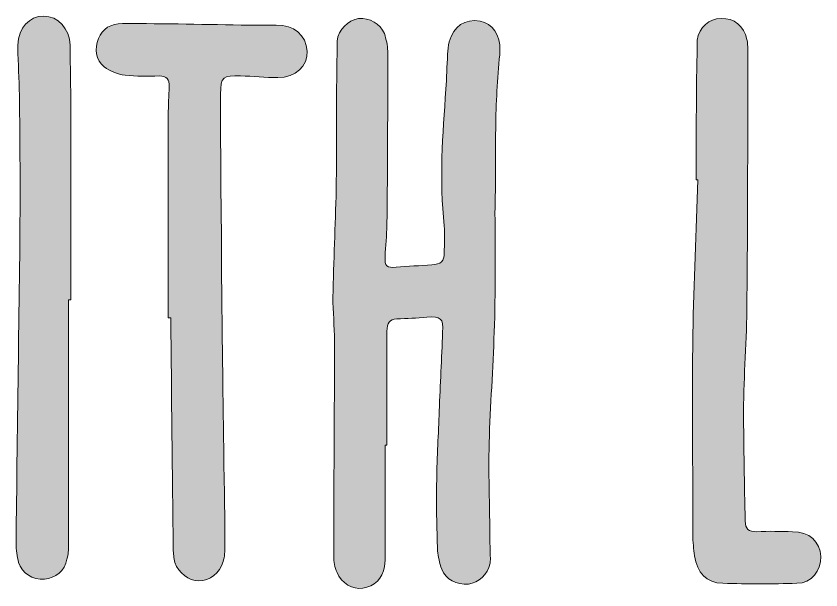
# Model space of a CAD drawing. Header units: inches. Extents: x 72 to 1008, y -925 to -156.
# Drawn here: x 378.9 to 599.8, y -923 to -765.5 of the extents above; entities that cross this region are included whole.
import ezdxf

# ---------------------------------------------------------------- set-up
doc = ezdxf.new("R2010")
doc.units = ezdxf.units.IN
doc.header["$MEASUREMENT"] = 0
doc.layers.add('Layer 1', color=7, linetype='Continuous')

# ---------------------------------------------------------------- blocks, each defined once
blk = doc.blocks.new('block 2')
at = {"layer": 'Layer 1', "true_color": 0xffffff}
h = blk.add_hatch(color=7, dxfattribs=at)
h.dxf.hatch_style = 2
edge = h.paths.add_edge_path()
edge.add_spline(control_points=[(386.41, -765.53), (382.53, -765.53), (379.57, -768.72), (379.34, -773.51), (379.34, -774.43), (379.34, -775.11), (379.34, -775.8), (379.57, -780.13), (379.79, -784.47), (379.79, -788.81), (380.02, -805.01), (380.02, -821.22), (379.79, -837.43), (379.57, -854.32), (379.34, -871.21), (379.11, -888.1), (379.11, -895.63), (378.88, -902.94), (378.88, -910.24), (378.88, -912.07), (379.11, -913.89), (379.57, -915.49), (380.48, -918.46), (383.44, -920.28), (386.64, -920.06), (389.61, -919.83), (392.35, -917.77), (392.8, -914.58), (393.26, -913.21), (393.26, -912.07), (393.26, -910.7), (393.26, -902.25), (393.26, -894.03), (393.26, -885.59), (393.26, -871.44), (393.26, -857.28), (393.26, -843.36), (393.49, -843.36), (393.72, -843.36), (393.94, -843.36), (393.94, -826.7), (393.94, -810.04), (393.94, -793.37), (393.94, -786.75), (393.72, -780.13), (393.72, -773.51), (393.49, -768.95), (390.52, -765.53), (386.41, -765.53)], knot_values=[0, 0, 0, 0, 1, 1, 1, 2, 2, 2, 3, 3, 3, 4, 4, 4, 5, 5, 5, 6, 6, 6, 7, 7, 7, 8, 8, 8, 9, 9, 9, 10, 10, 10, 11, 11, 11, 12, 12, 12, 13, 13, 13, 14, 14, 14, 15, 15, 15, 16, 16, 16, 16], degree=3, periodic=1)
h = blk.add_hatch(color=7, dxfattribs=at)
h.dxf.hatch_style = 2
edge = h.paths.add_edge_path()
edge.add_spline(control_points=[(506.25, -766.89), (502.14, -766.21), (498.94, -768.27), (497.8, -772.6), (497.57, -773.74), (497.35, -774.88), (497.35, -776.02), (497.12, -779.22), (497.12, -782.42), (496.89, -785.61), (495.98, -798.17), (495.06, -810.49), (496.43, -823.05), (496.66, -825.56), (496.43, -828.07), (496.43, -830.58), (496.43, -832.63), (495.52, -833.77), (493.01, -833.77), (489.81, -834), (486.39, -834.23), (483.19, -834.46), (480.68, -834.69), (480, -834.23), (480.23, -831.49), (480.23, -828.75), (480.68, -825.79), (480.68, -822.82), (480.91, -806.84), (480.91, -791.09), (480.91, -775.11), (480.91, -773.51), (480.46, -771.92), (480, -770.32), (478.86, -767.58), (475.89, -765.98), (472.92, -766.21), (469.96, -766.67), (467.44, -769.18), (466.99, -772.37), (466.99, -773.51), (466.99, -774.66), (466.99, -775.8), (466.76, -788.35), (466.99, -800.68), (466.76, -813.23), (466.53, -823.05), (466.07, -832.86), (465.85, -842.68), (465.85, -846.56), (466.3, -850.66), (466.3, -854.77), (466.3, -874.4), (466.07, -894.26), (466.07, -913.89), (466.07, -915.26), (466.3, -916.86), (466.99, -918.23), (468.13, -921.2), (471.33, -923.02), (474.06, -922.57), (477.26, -922.11), (479.54, -919.83), (480, -916.63), (480.23, -915.49), (480.23, -914.12), (480.23, -912.98), (480.23, -903.16), (480.23, -893.12), (480.23, -883.31), (480.46, -883.31), (480.46, -883.31), (480.68, -883.31), (480.68, -872.81), (480.68, -862.53), (480.68, -852.04), (480.68, -849.75), (481.37, -848.84), (483.42, -848.61), (486.16, -848.61), (488.9, -848.38), (491.64, -848.15), (495.52, -847.93), (496.2, -848.38), (495.98, -852.26), (495.75, -859.57), (495.29, -866.64), (495.06, -873.95), (494.84, -880.11), (494.38, -886.5), (494.38, -892.89), (494.15, -899.28), (494.38, -905.9), (494.61, -912.29), (494.84, -913.89), (495.06, -915.72), (495.75, -917.32), (496.89, -920.28), (499.86, -921.65), (503.05, -921.42), (506.02, -920.97), (508.3, -918.91), (508.99, -915.72), (509.22, -914.35), (508.99, -912.98), (508.99, -911.61), (508.99, -901.79), (508.53, -892.21), (508.76, -882.62), (508.99, -872.35), (509.9, -862.31), (510.13, -852.26), (510.59, -841.31), (510.36, -830.58), (510.36, -819.62), (510.59, -811.4), (510.36, -803.19), (510.59, -794.97), (510.59, -788.12), (511.27, -781.5), (511.73, -774.88), (511.95, -770.78), (509.67, -767.58), (506.25, -766.89)], knot_values=[0, 0, 0, 0, 1, 1, 1, 2, 2, 2, 3, 3, 3, 4, 4, 4, 5, 5, 5, 6, 6, 6, 7, 7, 7, 8, 8, 8, 9, 9, 9, 10, 10, 10, 11, 11, 11, 12, 12, 12, 13, 13, 13, 14, 14, 14, 15, 15, 15, 16, 16, 16, 17, 17, 17, 18, 18, 18, 19, 19, 19, 20, 20, 20, 21, 21, 21, 22, 22, 22, 23, 23, 23, 24, 24, 24, 25, 25, 25, 26, 26, 26, 27, 27, 27, 28, 28, 28, 29, 29, 29, 30, 30, 30, 31, 31, 31, 32, 32, 32, 33, 33, 33, 34, 34, 34, 35, 35, 35, 36, 36, 36, 37, 37, 37, 38, 38, 38, 39, 39, 39, 40, 40, 40, 41, 41, 41, 41], degree=3, periodic=1)
h = blk.add_hatch(color=7, dxfattribs=at)
h.dxf.hatch_style = 2
edge = h.paths.add_edge_path()
edge.add_spline(control_points=[(592.08, -907.04), (588.88, -907.04), (585.46, -906.82), (582.26, -907.04), (579.98, -907.04), (579.07, -906.36), (579.07, -904.08), (578.84, -894.03), (578.61, -883.99), (578.61, -873.95), (578.61, -864.13), (579.52, -854.32), (579.52, -844.27), (579.75, -821.22), (579.75, -797.94), (579.75, -774.66), (579.75, -773.74), (579.75, -772.83), (579.52, -771.92), (578.84, -768.27), (575.87, -765.98), (572.45, -766.21), (569.02, -766.21), (566.51, -768.49), (565.83, -772.14), (565.83, -773.51), (565.83, -774.66), (565.83, -776.02), (565.6, -787.44), (565.6, -799.08), (565.6, -810.49), (565.83, -810.49), (565.83, -810.49), (566.05, -810.49), (565.6, -824.64), (564.91, -838.57), (564.68, -852.72), (564.46, -871.21), (564.68, -889.47), (564.68, -907.96), (564.68, -909.78), (564.91, -911.84), (565.14, -913.66), (565.83, -918.23), (568.34, -921.2), (572.9, -921.2), (579.75, -921.42), (586.6, -921.42), (593.22, -921.2), (597.32, -921.2), (599.84, -917.77), (599.84, -913.89), (599.61, -909.78), (596.64, -907.04), (592.08, -907.04)], knot_values=[0, 0, 0, 0, 1, 1, 1, 2, 2, 2, 3, 3, 3, 4, 4, 4, 5, 5, 5, 6, 6, 6, 7, 7, 7, 8, 8, 8, 9, 9, 9, 10, 10, 10, 11, 11, 11, 12, 12, 12, 13, 13, 13, 14, 14, 14, 15, 15, 15, 16, 16, 16, 17, 17, 17, 18, 18, 18, 18], degree=3, periodic=1)
h = blk.add_hatch(color=7, dxfattribs=at)
h.dxf.hatch_style = 2
edge = h.paths.add_edge_path()
edge.add_spline(control_points=[(450.32, -768.04), (447.81, -768.04), (445.3, -768.04), (442.79, -768.04), (431.38, -767.81), (419.74, -767.58), (408.1, -767.58), (404.9, -767.58), (402.62, -768.95), (401.48, -771.69), (400.34, -774.43), (400.79, -777.62), (403.07, -779.45), (404.67, -780.59), (406.72, -781.5), (408.78, -781.73), (411.98, -782.19), (414.94, -781.96), (418.14, -781.96), (420.19, -781.96), (421.11, -782.87), (420.88, -784.93), (420.88, -787.44), (420.65, -789.95), (420.65, -792.69), (420.65, -811.18), (420.65, -829.89), (420.65, -848.38), (420.88, -848.38), (421.11, -848.38), (421.33, -848.38), (421.56, -869.61), (421.79, -890.61), (422.02, -911.84), (422.02, -912.98), (422.25, -914.35), (422.47, -915.49), (423.62, -918.46), (426.13, -920.51), (429.09, -920.51), (432.06, -920.51), (434.8, -918.46), (435.71, -915.26), (436.17, -913.89), (436.17, -912.29), (436.17, -910.92), (436.17, -903.85), (436.17, -896.77), (435.94, -889.93), (435.71, -867.78), (435.26, -845.64), (435.26, -823.73), (435.03, -811.4), (435.03, -799.08), (435.03, -786.98), (435.03, -782.19), (435.71, -781.73), (440.51, -781.96), (443.93, -781.96), (447.35, -782.42), (450.78, -782.42), (455.57, -782.42), (459, -779.22), (458.77, -775.11), (458.54, -770.78), (455.12, -767.81), (450.32, -768.04)], knot_values=[0, 0, 0, 0, 1, 1, 1, 2, 2, 2, 3, 3, 3, 4, 4, 4, 5, 5, 5, 6, 6, 6, 7, 7, 7, 8, 8, 8, 9, 9, 9, 10, 10, 10, 11, 11, 11, 12, 12, 12, 13, 13, 13, 14, 14, 14, 15, 15, 15, 16, 16, 16, 17, 17, 17, 18, 18, 18, 19, 19, 19, 20, 20, 20, 21, 21, 21, 22, 22, 22, 22], degree=3, periodic=1)
at = {"layer": 'Layer 1', "lineweight": 0}
for points, knots in [([(386.41, -765.53), (382.53, -765.53), (379.57, -768.72), (379.34, -773.51), (379.34, -774.43), (379.34, -775.11), (379.34, -775.8), (379.57, -780.13), (379.79, -784.47), (379.79, -788.81), (380.02, -805.01), (380.02, -821.22), (379.79, -837.43), (379.57, -854.32), (379.34, -871.21), (379.11, -888.1), (379.11, -895.63), (378.88, -902.94), (378.88, -910.24), (378.88, -912.07), (379.11, -913.89), (379.57, -915.49), (380.48, -918.46), (383.44, -920.28), (386.64, -920.06), (389.61, -919.83), (392.35, -917.77), (392.8, -914.58), (393.26, -913.21), (393.26, -912.07), (393.26, -910.7), (393.26, -902.25), (393.26, -894.03), (393.26, -885.59), (393.26, -871.44), (393.26, -857.28), (393.26, -843.36), (393.49, -843.36), (393.72, -843.36), (393.94, -843.36), (393.94, -826.7), (393.94, -810.04), (393.94, -793.37), (393.94, -786.75), (393.72, -780.13), (393.72, -773.51), (393.49, -768.95), (390.52, -765.53), (386.41, -765.53)], [0, 0, 0, 0, 1, 1, 1, 2, 2, 2, 3, 3, 3, 4, 4, 4, 5, 5, 5, 6, 6, 6, 7, 7, 7, 8, 8, 8, 9, 9, 9, 10, 10, 10, 11, 11, 11, 12, 12, 12, 13, 13, 13, 14, 14, 14, 15, 15, 15, 16, 16, 16, 16]), ([(506.25, -766.89), (502.14, -766.21), (498.94, -768.27), (497.8, -772.6), (497.57, -773.74), (497.35, -774.88), (497.35, -776.02), (497.12, -779.22), (497.12, -782.42), (496.89, -785.61), (495.98, -798.17), (495.06, -810.49), (496.43, -823.05), (496.66, -825.56), (496.43, -828.07), (496.43, -830.58), (496.43, -832.63), (495.52, -833.77), (493.01, -833.77), (489.81, -834), (486.39, -834.23), (483.19, -834.46), (480.68, -834.69), (480, -834.23), (480.23, -831.49), (480.23, -828.75), (480.68, -825.79), (480.68, -822.82), (480.91, -806.84), (480.91, -791.09), (480.91, -775.11), (480.91, -773.51), (480.46, -771.92), (480, -770.32), (478.86, -767.58), (475.89, -765.98), (472.92, -766.21), (469.96, -766.67), (467.44, -769.18), (466.99, -772.37), (466.99, -773.51), (466.99, -774.66), (466.99, -775.8), (466.76, -788.35), (466.99, -800.68), (466.76, -813.23), (466.53, -823.05), (466.07, -832.86), (465.85, -842.68), (465.85, -846.56), (466.3, -850.66), (466.3, -854.77), (466.3, -874.4), (466.07, -894.26), (466.07, -913.89), (466.07, -915.26), (466.3, -916.86), (466.99, -918.23), (468.13, -921.2), (471.33, -923.02), (474.06, -922.57), (477.26, -922.11), (479.54, -919.83), (480, -916.63), (480.23, -915.49), (480.23, -914.12), (480.23, -912.98), (480.23, -903.16), (480.23, -893.12), (480.23, -883.31), (480.46, -883.31), (480.46, -883.31), (480.68, -883.31), (480.68, -872.81), (480.68, -862.53), (480.68, -852.04), (480.68, -849.75), (481.37, -848.84), (483.42, -848.61), (486.16, -848.61), (488.9, -848.38), (491.64, -848.15), (495.52, -847.93), (496.2, -848.38), (495.98, -852.26), (495.75, -859.57), (495.29, -866.64), (495.06, -873.95), (494.84, -880.11), (494.38, -886.5), (494.38, -892.89), (494.15, -899.28), (494.38, -905.9), (494.61, -912.29), (494.84, -913.89), (495.06, -915.72), (495.75, -917.32), (496.89, -920.28), (499.86, -921.65), (503.05, -921.42), (506.02, -920.97), (508.3, -918.91), (508.99, -915.72), (509.22, -914.35), (508.99, -912.98), (508.99, -911.61), (508.99, -901.79), (508.53, -892.21), (508.76, -882.62), (508.99, -872.35), (509.9, -862.31), (510.13, -852.26), (510.59, -841.31), (510.36, -830.58), (510.36, -819.62), (510.59, -811.4), (510.36, -803.19), (510.59, -794.97), (510.59, -788.12), (511.27, -781.5), (511.73, -774.88), (511.95, -770.78), (509.67, -767.58), (506.25, -766.89)], [0, 0, 0, 0, 1, 1, 1, 2, 2, 2, 3, 3, 3, 4, 4, 4, 5, 5, 5, 6, 6, 6, 7, 7, 7, 8, 8, 8, 9, 9, 9, 10, 10, 10, 11, 11, 11, 12, 12, 12, 13, 13, 13, 14, 14, 14, 15, 15, 15, 16, 16, 16, 17, 17, 17, 18, 18, 18, 19, 19, 19, 20, 20, 20, 21, 21, 21, 22, 22, 22, 23, 23, 23, 24, 24, 24, 25, 25, 25, 26, 26, 26, 27, 27, 27, 28, 28, 28, 29, 29, 29, 30, 30, 30, 31, 31, 31, 32, 32, 32, 33, 33, 33, 34, 34, 34, 35, 35, 35, 36, 36, 36, 37, 37, 37, 38, 38, 38, 39, 39, 39, 40, 40, 40, 41, 41, 41, 41]), ([(592.08, -907.04), (588.88, -907.04), (585.46, -906.82), (582.26, -907.04), (579.98, -907.04), (579.07, -906.36), (579.07, -904.08), (578.84, -894.03), (578.61, -883.99), (578.61, -873.95), (578.61, -864.13), (579.52, -854.32), (579.52, -844.27), (579.75, -821.22), (579.75, -797.94), (579.75, -774.66), (579.75, -773.74), (579.75, -772.83), (579.52, -771.92), (578.84, -768.27), (575.87, -765.98), (572.45, -766.21), (569.02, -766.21), (566.51, -768.49), (565.83, -772.14), (565.83, -773.51), (565.83, -774.66), (565.83, -776.02), (565.6, -787.44), (565.6, -799.08), (565.6, -810.49), (565.83, -810.49), (565.83, -810.49), (566.05, -810.49), (565.6, -824.64), (564.91, -838.57), (564.68, -852.72), (564.46, -871.21), (564.68, -889.47), (564.68, -907.96), (564.68, -909.78), (564.91, -911.84), (565.14, -913.66), (565.83, -918.23), (568.34, -921.2), (572.9, -921.2), (579.75, -921.42), (586.6, -921.42), (593.22, -921.2), (597.32, -921.2), (599.84, -917.77), (599.84, -913.89), (599.61, -909.78), (596.64, -907.04), (592.08, -907.04)], [0, 0, 0, 0, 1, 1, 1, 2, 2, 2, 3, 3, 3, 4, 4, 4, 5, 5, 5, 6, 6, 6, 7, 7, 7, 8, 8, 8, 9, 9, 9, 10, 10, 10, 11, 11, 11, 12, 12, 12, 13, 13, 13, 14, 14, 14, 15, 15, 15, 16, 16, 16, 17, 17, 17, 18, 18, 18, 18]), ([(450.32, -768.04), (447.81, -768.04), (445.3, -768.04), (442.79, -768.04), (431.38, -767.81), (419.74, -767.58), (408.1, -767.58), (404.9, -767.58), (402.62, -768.95), (401.48, -771.69), (400.34, -774.43), (400.79, -777.62), (403.07, -779.45), (404.67, -780.59), (406.72, -781.5), (408.78, -781.73), (411.98, -782.19), (414.94, -781.96), (418.14, -781.96), (420.19, -781.96), (421.11, -782.87), (420.88, -784.93), (420.88, -787.44), (420.65, -789.95), (420.65, -792.69), (420.65, -811.18), (420.65, -829.89), (420.65, -848.38), (420.88, -848.38), (421.11, -848.38), (421.33, -848.38), (421.56, -869.61), (421.79, -890.61), (422.02, -911.84), (422.02, -912.98), (422.25, -914.35), (422.47, -915.49), (423.62, -918.46), (426.13, -920.51), (429.09, -920.51), (432.06, -920.51), (434.8, -918.46), (435.71, -915.26), (436.17, -913.89), (436.17, -912.29), (436.17, -910.92), (436.17, -903.85), (436.17, -896.77), (435.94, -889.93), (435.71, -867.78), (435.26, -845.64), (435.26, -823.73), (435.03, -811.4), (435.03, -799.08), (435.03, -786.98), (435.03, -782.19), (435.71, -781.73), (440.51, -781.96), (443.93, -781.96), (447.35, -782.42), (450.78, -782.42), (455.57, -782.42), (459, -779.22), (458.77, -775.11), (458.54, -770.78), (455.12, -767.81), (450.32, -768.04)], [0, 0, 0, 0, 1, 1, 1, 2, 2, 2, 3, 3, 3, 4, 4, 4, 5, 5, 5, 6, 6, 6, 7, 7, 7, 8, 8, 8, 9, 9, 9, 10, 10, 10, 11, 11, 11, 12, 12, 12, 13, 13, 13, 14, 14, 14, 15, 15, 15, 16, 16, 16, 17, 17, 17, 18, 18, 18, 19, 19, 19, 20, 20, 20, 21, 21, 21, 22, 22, 22, 22])]:
    blk.add_open_spline(points, degree=3, knots=knots, dxfattribs=at)

msp = doc.modelspace()

# ---------------------------------------------------------------- block references
at = {"layer": 'Layer 1'}
msp.add_blockref('block 2', (0, 0), dxfattribs=at)

doc.saveas('drawing.dxf')
